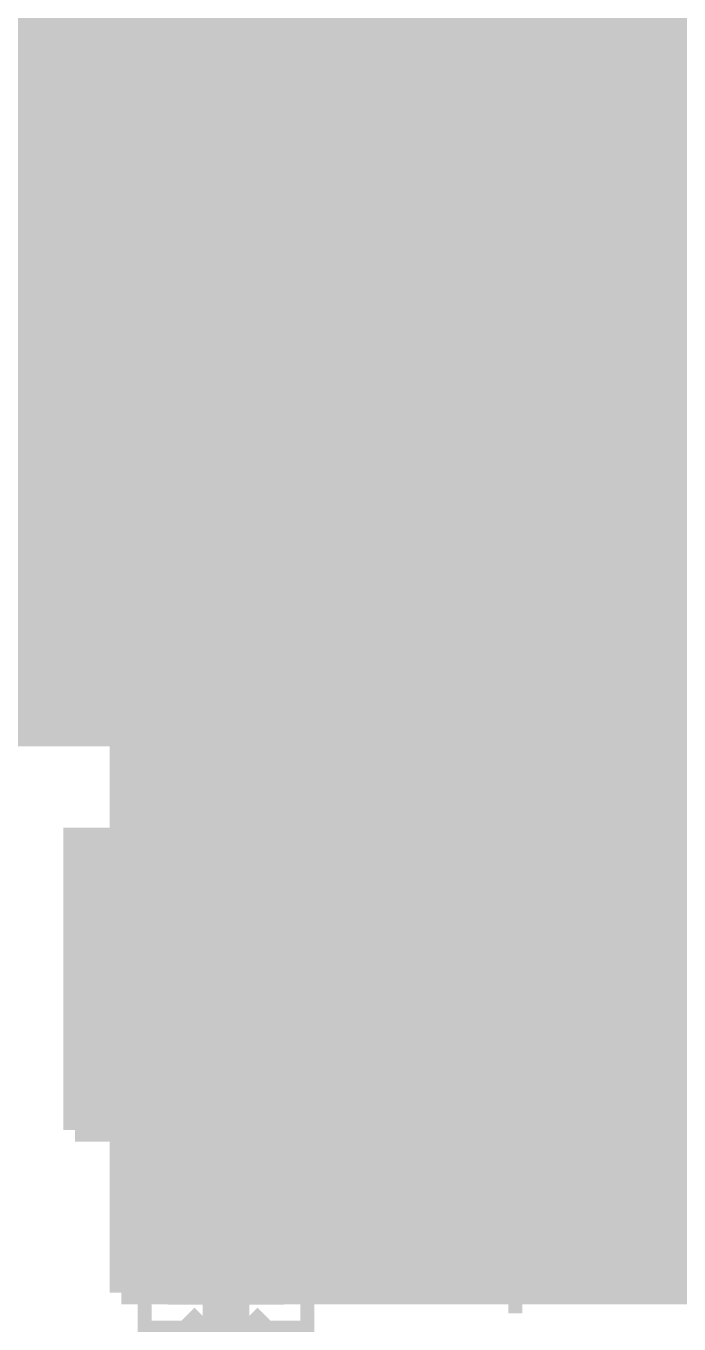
# Model space of a CAD drawing. Extents: x -5 to 208, y -5 to 206.
# Drawn here: x 26.39 to 33.52, y 2.71 to 16.89 of the extents above; entities that cross this region are included whole.
import ezdxf

# ---------------------------------------------------------------- set-up
doc = ezdxf.new("R2010")
doc.units = 0
doc.header["$MEASUREMENT"] = 0
doc.layers.get('0').update_dxf_attribs({"linetype": 'CONTINUOUS'})
for name, color, linetype in [('22-301-0_BOT', 7, 'CONTINUOUS'), ('22-301-0_DRD', 7, 'CONTINUOUS'), ('22-301-0_IN1', 1, 'CONTINUOUS'), ('22-301-0_IN2', 4, 'CONTINUOUS'), ('22-301-0_SMB', 3, 'CONTINUOUS'), ('22-301-0_SMT', 5, 'CONTINUOUS'), ('22-301-0_SPT', 10, 'CONTINUOUS'), ('22-301-0_SST', 14, 'CONTINUOUS'), ('22-301-0_TOP', 9, 'CONTINUOUS'), ('THRUHOLE_TAP', 13, 'CONTINUOUS')]:
    doc.layers.add(name, color=color, linetype=linetype)

# ---------------------------------------------------------------- blocks, each defined once
blk = doc.blocks.new('ROUND_45')
at = {"const_width": 1.09982}
blk.add_lwpolyline([(-0.54991, 0, 1), (0.54991, 0, 1)], format="xyb", close=True, dxfattribs=at)
blk = doc.blocks.new('ROUND_11')
at = {"const_width": 0.65024}
blk.add_lwpolyline([(-0.32512, 0, 1), (0.32512, 0, 1)], format="xyb", close=True, dxfattribs=at)
blk = doc.blocks.new('RECTANGLE_4')
blk.add_solid([(0.63627, 0.51308), (0.63627, -0.51308), (-0.63627, 0.51308), (-0.63627, -0.51308)])
blk = doc.blocks.new('ROUND_78')
at = {"const_width": 0.40005}
blk.add_lwpolyline([(-0.200024, 0, 1), (0.200024, 0, 1)], format="xyb", close=True, dxfattribs=at)
blk = doc.blocks.new('ROUND_79')
at = {"const_width": 0.54991}
blk.add_lwpolyline([(-0.274954, 0, 1), (0.274954, 0, 1)], format="xyb", close=True, dxfattribs=at)

msp = doc.modelspace()

# ---------------------------------------------------------------- linework, layer by layer
at = {"layer": '22-301-0_BOT', "const_width": 0.254}
for points in [[(27.432, 16.637), (27.432, 3.048)], [(41.275, 16.637), (27.432, 16.637)], [(27.5336, 16.637), (27.5336, 3.048)], [(27.7622, 16.637), (27.7622, 3.048)], [(27.9908, 16.637), (27.9908, 3.048)], [(28.2194, 16.637), (28.2194, 3.048)], [(28.448, 16.637), (28.448, 3.048)], [(28.6766, 16.637), (28.6766, 3.048)], [(28.9052, 16.637), (28.9052, 3.048)], [(29.1338, 16.637), (29.1338, 3.048)], [(29.3624, 16.637), (29.3624, 3.048)], [(29.591, 16.637), (29.591, 3.048)], [(29.8196, 16.637), (29.8196, 3.048)], [(30.0482, 16.637), (30.0482, 3.048)], [(30.2768, 16.637), (30.2768, 3.048)], [(30.5054, 16.637), (30.5054, 3.048)], [(30.734, 16.637), (30.734, 3.048)], [(30.9626, 16.637), (30.9626, 3.048)], [(31.1912, 16.637), (31.1912, 3.048)], [(31.4198, 16.637), (31.4198, 3.048)], [(31.6484, 16.637), (31.6484, 3.048)], [(31.877, 16.637), (31.877, 3.048)], [(32.1056, 16.637), (32.1056, 3.048)], [(32.3342, 16.637), (32.3342, 3.048)], [(32.5628, 16.637), (32.5628, 3.048)], [(32.7914, 16.637), (32.7914, 3.048)], [(33.02, 16.637), (33.02, 3.048)], [(33.2486, 16.637), (33.2486, 3.048)], [(33.4772, 16.637), (33.4772, 3.048)], [(46.2026, 16.4084), (27.432, 16.4084)], [(46.4312, 16.1798), (27.432, 16.1798)], [(46.6598, 15.9512), (27.432, 15.9512)], [(48.768, 15.875), (48.768, 3.048), (30.48, 3.048)], [(48.768, 15.7226), (27.432, 15.7226)], [(48.768, 15.494), (27.432, 15.494)], [(48.768, 15.2654), (27.432, 15.2654)], [(48.768, 15.0368), (27.432, 15.0368)], [(48.768, 14.8082), (27.432, 14.8082)], [(48.768, 14.5796), (27.432, 14.5796)], [(48.768, 14.351), (27.432, 14.351)], [(48.768, 14.1224), (27.432, 14.1224)], [(48.768, 13.8938), (27.432, 13.8938)], [(48.768, 13.6652), (27.432, 13.6652)], [(48.768, 13.4366), (27.432, 13.4366)], [(48.768, 13.208), (27.432, 13.208)], [(48.768, 12.9794), (27.432, 12.9794)], [(48.768, 12.7508), (27.432, 12.7508)], [(48.768, 12.5222), (27.432, 12.5222)], [(48.768, 12.2936), (27.432, 12.2936)], [(48.768, 12.065), (27.432, 12.065)], [(48.768, 11.8364), (27.432, 11.8364)], [(48.768, 11.6078), (27.432, 11.6078)], [(48.768, 11.3792), (27.432, 11.3792)], [(48.768, 11.1506), (27.432, 11.1506)], [(48.768, 10.922), (27.432, 10.922)], [(48.768, 10.6934), (27.432, 10.6934)], [(48.768, 10.4648), (27.432, 10.4648)], [(48.768, 10.2362), (27.432, 10.2362)], [(48.768, 10.0076), (27.432, 10.0076)], [(48.768, 9.779), (27.432, 9.779)], [(48.768, 9.5504), (27.432, 9.5504)], [(48.768, 9.3218), (27.432, 9.3218)], [(48.768, 9.0932), (27.432, 9.0932)], [(48.768, 8.8646), (27.432, 8.8646)], [(48.768, 8.636), (27.432, 8.636)], [(48.768, 8.4074), (27.432, 8.4074)], [(48.768, 8.1788), (27.432, 8.1788)], [(48.768, 7.9502), (27.432, 7.9502)], [(48.768, 7.7216), (27.432, 7.7216)], [(48.768, 7.493), (27.432, 7.493)], [(48.768, 7.2644), (27.432, 7.2644)], [(48.768, 7.0358), (27.432, 7.0358)], [(48.768, 6.8072), (27.432, 6.8072)], [(48.768, 6.5786), (27.432, 6.5786)], [(48.768, 6.35), (27.432, 6.35)], [(48.768, 6.1214), (27.432, 6.1214)], [(48.768, 5.8928), (27.432, 5.8928)], [(48.768, 5.6642), (27.432, 5.6642)], [(48.768, 5.4356), (27.432, 5.4356)], [(48.768, 5.207), (27.432, 5.207)], [(48.768, 4.9784), (27.432, 4.9784)], [(48.768, 4.7498), (27.432, 4.7498)], [(48.768, 4.5212), (27.432, 4.5212)], [(48.768, 4.2926), (27.432, 4.2926)], [(48.768, 4.064), (27.432, 4.064)], [(48.768, 3.8354), (27.432, 3.8354)], [(48.768, 3.6068), (27.432, 3.6068)], [(48.768, 3.3782), (27.432, 3.3782)], [(48.768, 3.1496), (27.432, 3.1496)], [(30.48, 3.048), (27.432, 3.048)]]:
    msp.add_lwpolyline(points, dxfattribs=at)
at = {"layer": '22-301-0_DRD', "const_width": 0.254}
for points in [[(30.48, 6.985), (30.48, 5.715)], [(31.115, 6.35), (29.845, 6.35)], [(31.75, 5.715), (31.75, 4.445)], [(33.02, 5.715), (31.75, 5.715)], [(33.02, 5.715), (31.75, 4.445)], [(33.02, 4.445), (31.75, 5.715)], [(33.02, 4.445), (33.02, 5.715)], [(31.75, 4.445), (33.02, 4.445)], [(28.321, 2.794), (27.94, 2.413)], [(28.829, 2.794), (28.321, 2.794)], [(29.21, 2.413), (28.829, 2.794)]]:
    msp.add_lwpolyline(points, dxfattribs=at)
at = {"layer": '22-301-0_IN1', "const_width": 0.254}
for points in [[(45.593, 20.193), (41.275, 20.193), (41.275, 16.637), (27.432, 16.637), (27.432, 3.048)], [(27.6606, 16.637), (27.6606, 3.048)], [(27.8892, 16.637), (27.8892, 3.048)], [(28.1178, 16.637), (28.1178, 3.048)], [(28.3464, 16.637), (28.3464, 3.048)], [(28.575, 16.637), (28.575, 3.048)], [(28.8036, 16.637), (28.8036, 3.048)], [(29.0322, 16.637), (29.0322, 3.048)], [(29.2608, 16.637), (29.2608, 3.048)], [(29.4894, 16.637), (29.4894, 3.048)], [(29.718, 16.637), (29.718, 3.048)], [(29.9466, 16.637), (29.9466, 3.048)], [(30.1752, 16.637), (30.1752, 3.048)], [(30.4038, 16.637), (30.4038, 3.048)], [(30.6324, 16.637), (30.6324, 3.048)], [(30.861, 16.637), (30.861, 3.048)], [(31.0896, 16.637), (31.0896, 5.68452)], [(31.3182, 16.637), (31.3182, 6.0325)], [(31.5468, 16.637), (31.5468, 6.23824)], [(31.7754, 16.637), (31.7754, 6.37286)], [(32.004, 16.637), (32.004, 6.45668)], [(32.2326, 16.637), (32.2326, 6.5024)], [(32.4612, 16.637), (32.4612, 6.50748)], [(32.6898, 16.637), (32.6898, 6.477)], [(32.9184, 16.637), (32.9184, 6.40588)], [(33.147, 16.637), (33.147, 6.28904)], [(33.3756, 16.637), (33.3756, 6.11124)], [(33.6042, 16.637), (33.6042, 5.82676)], [(45.593, 16.5354), (27.432, 16.5354)], [(45.6692, 16.3068), (27.432, 16.3068)], [(45.8978, 16.0782), (27.432, 16.0782)], [(48.768, 15.8496), (27.432, 15.8496)], [(48.768, 15.621), (27.432, 15.621)], [(48.768, 15.3924), (27.432, 15.3924)], [(48.768, 15.1638), (27.432, 15.1638)], [(48.768, 14.9352), (27.432, 14.9352)], [(48.768, 14.7066), (27.432, 14.7066)], [(48.768, 14.478), (27.432, 14.478)], [(48.768, 14.2494), (27.432, 14.2494)], [(48.768, 14.0208), (27.432, 14.0208)], [(48.768, 13.7922), (27.432, 13.7922)], [(48.768, 13.5636), (27.432, 13.5636)], [(48.768, 13.335), (27.432, 13.335)], [(48.768, 13.1064), (27.432, 13.1064)], [(48.768, 12.8778), (27.432, 12.8778)], [(48.768, 12.6492), (27.432, 12.6492)], [(48.768, 12.4206), (27.432, 12.4206)], [(48.768, 12.192), (27.432, 12.192)], [(48.768, 11.9634), (27.432, 11.9634)], [(48.768, 11.7348), (27.432, 11.7348)], [(48.768, 11.5062), (27.432, 11.5062)], [(48.768, 11.2776), (27.432, 11.2776)], [(48.768, 11.049), (27.432, 11.049)], [(48.768, 10.8204), (27.432, 10.8204)], [(48.768, 10.5918), (27.432, 10.5918)], [(48.768, 10.3632), (27.432, 10.3632)], [(48.768, 10.1346), (27.432, 10.1346)], [(48.768, 9.906), (27.432, 9.906)], [(48.768, 9.6774), (27.432, 9.6774)], [(48.768, 9.4488), (27.432, 9.4488)], [(48.768, 9.2202), (27.432, 9.2202)], [(48.768, 8.9916), (27.432, 8.9916)], [(48.768, 8.763), (27.432, 8.763)], [(48.768, 8.5344), (27.432, 8.5344)], [(48.768, 8.3058), (27.432, 8.3058)], [(48.768, 8.0772), (27.432, 8.0772)], [(48.768, 7.8486), (27.432, 7.8486)], [(48.768, 7.62), (27.432, 7.62)], [(48.768, 7.3914), (27.432, 7.3914)], [(48.768, 7.1628), (27.432, 7.1628)], [(48.768, 6.9342), (27.432, 6.9342)], [(48.768, 6.7056), (27.432, 6.7056)], [(32.0802, 6.477), (27.432, 6.477)], [(48.768, 6.477), (32.6898, 6.477)], [(31.5595, 6.2484), (27.432, 6.2484)], [(48.768, 6.2484), (33.20796, 6.2484)], [(31.3055, 6.0198), (27.432, 6.0198)], [(31.37408, 6.09092), (32.385, 5.08)], [(33.39592, 6.09092), (32.385, 5.08)], [(48.768, 6.0198), (33.46196, 6.0198)], [(31.14294, 5.7912), (27.432, 5.7912)], [(48.768, 5.7912), (33.62452, 5.7912)], [(31.0388, 5.5626), (27.432, 5.5626)], [(30.97784, 5.334), (27.432, 5.334)], [(30.95498, 5.1054), (27.432, 5.1054)], [(31.37408, 4.06908), (32.385, 5.08)], [(33.39592, 4.06908), (32.385, 5.08)], [(30.97022, 4.8768), (27.432, 4.8768)], [(31.02102, 4.6482), (27.432, 4.6482)], [(31.115, 4.4196), (27.432, 4.4196)], [(31.0896, 4.47294), (31.0896, 3.048)], [(33.6042, 4.33324), (33.6042, 3.048)], [(31.26486, 4.191), (27.432, 4.191)], [(48.768, 4.191), (33.50514, 4.191)], [(31.3182, 4.1275), (31.3182, 3.048)], [(33.3756, 4.04876), (33.3756, 3.048)], [(31.49346, 3.9624), (27.432, 3.9624)], [(31.5468, 3.92176), (31.5468, 3.048)], [(33.147, 3.86842), (33.147, 3.048)], [(48.768, 3.9624), (33.27654, 3.9624)], [(31.9024, 3.7338), (27.432, 3.7338)], [(31.7754, 3.78714), (31.7754, 3.048)], [(48.768, 3.7338), (32.8676, 3.7338)], [(32.9184, 3.75158), (32.9184, 3.048)], [(32.004, 3.70078), (32.004, 3.048)], [(32.2326, 3.6576), (32.2326, 3.048)], [(32.4612, 3.65252), (32.4612, 3.048)], [(32.6898, 3.683), (32.6898, 3.048)], [(48.768, 3.5052), (27.432, 3.5052)], [(48.768, 3.2766), (27.432, 3.2766)], [(48.768, 3.048), (27.432, 3.048)]]:
    msp.add_lwpolyline(points, dxfattribs=at)
for points in [[(32.385, 6.51002, 0.4142136), (30.95498, 5.08)], [(33.81502, 5.08, 0.4142136), (32.385, 6.51002)], [(30.95498, 5.08, 0.4142136), (32.385, 3.64998)], [(32.385, 3.64998, 0.4142136), (33.81502, 5.08)]]:
    msp.add_lwpolyline(points, format="xyb", dxfattribs=at)
at = {"layer": '22-301-0_IN2', "const_width": 0.254}
for points in [[(27.432, 16.637), (27.432, 3.048)], [(41.275, 16.637), (27.432, 16.637)], [(27.6606, 16.637), (27.6606, 3.048)], [(27.8892, 16.637), (27.8892, 3.048)], [(28.1178, 16.637), (28.1178, 3.048)], [(28.3464, 16.637), (28.3464, 3.048)], [(28.575, 16.637), (28.575, 3.048)], [(28.8036, 16.637), (28.8036, 3.048)], [(29.0322, 16.637), (29.0322, 3.048)], [(29.2608, 16.637), (29.2608, 3.048)], [(29.4894, 16.637), (29.4894, 3.048)], [(29.718, 16.637), (29.718, 3.048)], [(29.9466, 16.637), (29.9466, 3.048)], [(30.1752, 16.637), (30.1752, 3.048)], [(30.4038, 16.637), (30.4038, 3.048)], [(30.6324, 16.637), (30.6324, 3.048)], [(30.861, 16.637), (30.861, 3.048)], [(31.0896, 16.637), (31.0896, 5.68452)], [(31.3182, 16.637), (31.3182, 6.0325)], [(31.5468, 16.637), (31.5468, 6.23824)], [(31.7754, 16.637), (31.7754, 6.37286)], [(32.004, 16.637), (32.004, 6.45668)], [(32.2326, 16.637), (32.2326, 6.5024)], [(32.4612, 16.637), (32.4612, 6.50748)], [(32.6898, 16.637), (32.6898, 6.477)], [(32.9184, 16.637), (32.9184, 6.40588)], [(33.147, 16.637), (33.147, 6.28904)], [(33.3756, 16.637), (33.3756, 6.11124)], [(33.6042, 16.637), (33.6042, 5.82676)], [(45.593, 16.5354), (27.432, 16.5354)], [(45.6692, 16.3068), (27.432, 16.3068)], [(45.8978, 16.0782), (27.432, 16.0782)], [(46.39818, 15.8496), (27.432, 15.8496)], [(50.292, 15.621), (27.432, 15.621)], [(50.292, 15.3924), (27.432, 15.3924)], [(50.292, 15.1638), (27.432, 15.1638)], [(50.292, 14.9352), (27.432, 14.9352)], [(50.292, 14.7066), (27.432, 14.7066)], [(50.292, 14.478), (27.432, 14.478)], [(50.292, 14.2494), (27.432, 14.2494)], [(50.292, 14.0208), (27.432, 14.0208)], [(50.292, 13.7922), (27.432, 13.7922)], [(50.292, 13.5636), (27.432, 13.5636)], [(50.292, 13.335), (27.432, 13.335)], [(50.292, 13.1064), (27.432, 13.1064)], [(50.292, 12.8778), (27.432, 12.8778)], [(50.292, 12.6492), (27.432, 12.6492)], [(50.292, 12.4206), (27.432, 12.4206)], [(50.292, 12.192), (27.432, 12.192)], [(50.292, 11.9634), (27.432, 11.9634)], [(50.292, 11.7348), (27.432, 11.7348)], [(50.292, 11.5062), (27.432, 11.5062)], [(50.292, 11.2776), (27.432, 11.2776)], [(50.292, 11.049), (27.432, 11.049)], [(50.292, 10.8204), (27.432, 10.8204)], [(50.292, 10.5918), (27.432, 10.5918)], [(50.292, 10.3632), (27.432, 10.3632)], [(50.292, 10.1346), (27.432, 10.1346)], [(50.292, 9.906), (27.432, 9.906)], [(50.292, 9.6774), (27.432, 9.6774)], [(50.292, 9.4488), (27.432, 9.4488)], [(50.292, 9.2202), (27.432, 9.2202)], [(50.292, 8.9916), (27.432, 8.9916)], [(50.292, 8.763), (27.432, 8.763)], [(50.292, 8.5344), (27.432, 8.5344)], [(50.292, 8.3058), (27.432, 8.3058)], [(50.292, 8.0772), (27.432, 8.0772)], [(50.292, 7.8486), (27.432, 7.8486)], [(50.292, 7.62), (27.432, 7.62)], [(50.292, 7.3914), (27.432, 7.3914)], [(50.292, 7.1628), (27.432, 7.1628)], [(50.292, 6.9342), (27.432, 6.9342)], [(50.292, 6.7056), (27.432, 6.7056)], [(32.0802, 6.477), (27.432, 6.477)], [(50.292, 6.477), (32.6898, 6.477)], [(31.5595, 6.2484), (27.432, 6.2484)], [(50.292, 6.2484), (33.20796, 6.2484)], [(31.3055, 6.0198), (27.432, 6.0198)], [(31.37408, 6.09092), (32.385, 5.08)], [(33.39592, 6.09092), (32.385, 5.08)], [(50.292, 6.0198), (33.46196, 6.0198)], [(31.14294, 5.7912), (27.432, 5.7912)], [(50.292, 5.7912), (33.62452, 5.7912)], [(31.0388, 5.5626), (27.432, 5.5626)], [(30.97784, 5.334), (27.432, 5.334)], [(30.95498, 5.1054), (27.432, 5.1054)], [(31.37408, 4.06908), (32.385, 5.08)], [(33.39592, 4.06908), (32.385, 5.08)], [(30.97022, 4.8768), (27.432, 4.8768)], [(31.02102, 4.6482), (27.432, 4.6482)], [(31.115, 4.4196), (27.432, 4.4196)], [(31.0896, 4.47294), (31.0896, 3.048)], [(33.6042, 4.33324), (33.6042, 3.048)], [(31.26486, 4.191), (27.432, 4.191)], [(50.292, 4.191), (33.50514, 4.191)], [(31.3182, 4.1275), (31.3182, 3.048)], [(33.3756, 4.04876), (33.3756, 3.048)], [(31.49346, 3.9624), (27.432, 3.9624)], [(31.5468, 3.92176), (31.5468, 3.048)], [(33.147, 3.86842), (33.147, 3.048)], [(50.292, 3.9624), (33.27654, 3.9624)], [(31.9024, 3.7338), (27.432, 3.7338)], [(31.7754, 3.78714), (31.7754, 3.048)], [(50.292, 3.7338), (32.8676, 3.7338)], [(32.9184, 3.75158), (32.9184, 3.048)], [(32.004, 3.70078), (32.004, 3.048)], [(32.2326, 3.6576), (32.2326, 3.048)], [(32.4612, 3.65252), (32.4612, 3.048)], [(32.6898, 3.683), (32.6898, 3.048)], [(50.292, 3.5052), (27.432, 3.5052)], [(50.292, 3.2766), (27.432, 3.2766)], [(50.292, 3.048), (27.432, 3.048)]]:
    msp.add_lwpolyline(points, dxfattribs=at)
for points in [[(32.385, 6.51002, 0.4142136), (30.95498, 5.08)], [(33.81502, 5.08, 0.4142136), (32.385, 6.51002)], [(30.95498, 5.08, 0.4142136), (32.385, 3.64998)], [(32.385, 3.64998, 0.4142136), (33.81502, 5.08)]]:
    msp.add_lwpolyline(points, format="xyb", dxfattribs=at)
at = {"layer": '22-301-0_SMB', "const_width": 2.54}
for points in [[(29.083, 5.08), (29.083, 14.732)], [(32.385, 5.08), (32.385, 14.732)]]:
    msp.add_lwpolyline(points, dxfattribs=at)
at = {"layer": '22-301-0_SMT', "const_width": 0.254}
for points in [[(26.3652, 35.22472), (26.3652, 9.22528)], [(26.5938, 35.22472), (26.5938, 9.22528)], [(26.8224, 35.22472), (26.8224, 9.22528)], [(27.051, 35.22472), (27.051, 9.22528)], [(27.2796, 35.22472), (27.2796, 9.22528)], [(27.5082, 35.22472), (27.5082, 9.22528)], [(27.7368, 35.22472), (27.7368, 9.22528)], [(27.9654, 35.22472), (27.9654, 9.22528)], [(28.194, 35.22472), (28.194, 9.22528)], [(28.4226, 35.22472), (28.4226, 9.22528)], [(28.6512, 35.22472), (28.6512, 9.22528)], [(28.8798, 35.22472), (28.8798, 9.22528)], [(29.1084, 35.22472), (29.1084, 9.22528)], [(29.337, 35.22472), (29.337, 9.22528)], [(29.5656, 35.22472), (29.5656, 9.22528)], [(29.7942, 35.22472), (29.7942, 9.22528)], [(30.0228, 35.22472), (30.0228, 9.22528)], [(30.2514, 35.22472), (30.2514, 9.22528)], [(30.48, 35.22472), (30.48, 9.22528)], [(30.7086, 35.22472), (30.7086, 9.22528)], [(30.9372, 35.22472), (30.9372, 9.22528)], [(31.1658, 35.22472), (31.1658, 9.22528)], [(31.3944, 35.22472), (31.3944, 9.22528)], [(31.623, 35.22472), (31.623, 9.22528)], [(31.8516, 35.22472), (31.8516, 9.22528)], [(32.0802, 35.22472), (32.0802, 9.22528)], [(32.3088, 35.22472), (32.3088, 9.22528)], [(32.5374, 35.22472), (32.5374, 9.22528)], [(32.766, 35.22472), (32.766, 9.22528)], [(32.9946, 35.22472), (32.9946, 9.22528)], [(33.2232, 35.22472), (33.2232, 9.22528)], [(33.4518, 35.22472), (33.4518, 9.22528)], [(40.64, 16.87068), (26.035, 16.87068)], [(40.64, 16.64208), (26.035, 16.64208)], [(40.64, 16.41348), (26.035, 16.41348)], [(40.64, 16.18488), (26.035, 16.18488)], [(40.64, 15.95628), (26.035, 15.95628)], [(40.64, 15.72768), (26.035, 15.72768)], [(40.64, 15.49908), (26.035, 15.49908)], [(40.64, 15.27048), (26.035, 15.27048)], [(40.64, 15.04188), (26.035, 15.04188)], [(40.64, 14.81328), (26.035, 14.81328)], [(40.64, 14.58468), (26.035, 14.58468)], [(40.64, 14.35608), (26.035, 14.35608)], [(40.64, 14.12748), (26.035, 14.12748)], [(40.64, 13.89888), (26.035, 13.89888)], [(40.64, 13.67028), (26.035, 13.67028)], [(40.64, 13.44168), (26.035, 13.44168)], [(40.64, 13.21308), (26.035, 13.21308)], [(40.64, 12.98448), (26.035, 12.98448)], [(40.64, 12.75588), (26.035, 12.75588)], [(40.64, 12.52728), (26.035, 12.52728)], [(40.64, 12.29868), (26.035, 12.29868)], [(40.64, 12.07008), (26.035, 12.07008)], [(40.64, 11.84148), (26.035, 11.84148)], [(40.64, 11.61288), (26.035, 11.61288)], [(40.64, 11.38428), (26.035, 11.38428)], [(40.64, 11.15568), (26.035, 11.15568)], [(40.64, 10.92708), (26.035, 10.92708)], [(40.64, 10.69848), (26.035, 10.69848)], [(40.64, 10.46988), (26.035, 10.46988)], [(40.64, 10.24128), (26.035, 10.24128)], [(40.64, 10.01268), (26.035, 10.01268)], [(40.64, 9.78408), (26.035, 9.78408)], [(40.64, 9.55548), (26.035, 9.55548)], [(40.64, 9.32688), (26.035, 9.32688)], [(40.64, 9.22528), (26.26106, 9.22528)]]:
    msp.add_lwpolyline(points, dxfattribs=at)
at = {"layer": '22-301-0_SST'}
for points, const_width in [([(26.67, 17.78), (26.67, 15.24), (31.115, 15.24), (27.305, 11.43), (27.305, 9.525), (29.845, 9.525), (33.02, 12.7), (33.02, 9.525), (35.56, 9.525), (35.56, 16.51), (37.465, 16.51), (37.465, 9.525)], 0.2032), ([(28.12034, 7.239), (27.95016, 7.29996), (27.95016, 7.65556), (28.12034, 7.71398), (28.79852, 7.71398), (28.96616, 7.65556), (28.96616, 7.29996), (28.79852, 7.239)], 0.1524), ([(27.95016, 6.52018), (27.95016, 6.7564)], 0.1524), ([(27.95016, 6.63956), (28.96616, 6.63956), (28.79852, 6.7564)], 0.1524), ([(29.464, 2.667), (29.464, 6.223), (27.686, 6.223), (27.686, 2.667), (29.464, 2.667)], 0.1524), ([(31.73476, 2.82194), (31.73476, 3.29692)], 0.1524), ([(30.71876, 3.0607), (31.73476, 3.0607)], 0.1524)]:
    msp.add_lwpolyline(points, dxfattribs=dict(at, const_width=const_width))
at = {"layer": '22-301-0_SST', "const_width": 0.254}
for points in [[(32.385, 6.48208, 0.4142136), (30.98292, 5.08)], [(33.78708, 5.08, 0.4142136), (32.385, 6.48208)], [(30.98292, 5.08, 0.4142136), (32.385, 3.67792)], [(32.385, 3.67792, 0.4142136), (33.78708, 5.08)]]:
    msp.add_lwpolyline(points, format="xyb", dxfattribs=at)
at = {"layer": '22-301-0_TOP', "const_width": 0.254}
for points in [[(26.289, 35.22472), (26.289, 9.144)], [(26.5176, 35.22472), (26.5176, 9.144)], [(26.7462, 35.22472), (26.7462, 9.144)], [(26.9748, 35.22472), (26.9748, 9.144)], [(27.2034, 35.22472), (27.2034, 9.144)], [(27.432, 35.22472), (27.432, 9.144)], [(27.6606, 35.22472), (27.6606, 9.144)], [(27.8892, 35.22472), (27.8892, 9.144)], [(28.1178, 35.22472), (28.1178, 9.144)], [(28.3464, 35.22472), (28.3464, 9.144)], [(28.575, 35.22472), (28.575, 9.144)], [(28.8036, 35.22472), (28.8036, 9.144)], [(29.0322, 35.22472), (29.0322, 9.144)], [(29.2608, 35.22472), (29.2608, 9.144)], [(29.4894, 35.22472), (29.4894, 9.144)], [(29.718, 35.22472), (29.718, 9.144)], [(29.9466, 35.22472), (29.9466, 9.144)], [(30.1752, 35.22472), (30.1752, 9.144)], [(30.4038, 35.22472), (30.4038, 9.144)], [(30.6324, 35.22472), (30.6324, 9.144)], [(30.861, 35.22472), (30.861, 9.144)], [(31.0896, 35.22472), (31.0896, 9.144)], [(31.3182, 35.22472), (31.3182, 9.144)], [(31.5468, 35.22472), (31.5468, 9.144)], [(31.7754, 35.22472), (31.7754, 9.144)], [(32.004, 35.22472), (32.004, 9.144)], [(32.2326, 35.22472), (32.2326, 9.144)], [(32.4612, 35.22472), (32.4612, 9.144)], [(32.6898, 35.22472), (32.6898, 9.144)], [(32.9184, 35.22472), (32.9184, 9.144)], [(33.147, 35.22472), (33.147, 9.144)], [(33.3756, 35.22472), (33.3756, 9.144)], [(33.6042, 35.22472), (33.6042, 9.144)], [(45.339, 20.701), (41.656, 20.701), (41.275, 20.193), (41.275, 8.001), (26.924, 8.001), (26.924, 4.826)], [(40.64, 16.7894), (20.9296, 16.7894)], [(40.64, 16.5608), (21.1582, 16.5608)], [(40.64, 16.3322), (21.3868, 16.3322)], [(40.64, 16.1036), (21.6154, 16.1036)], [(40.64, 15.875), (21.844, 15.875)], [(40.64, 15.6464), (22.0726, 15.6464)], [(40.64, 15.4178), (22.3012, 15.4178)], [(40.64, 15.1892), (22.5298, 15.1892)], [(40.64, 14.9606), (22.7584, 14.9606)], [(40.64, 14.732), (22.987, 14.732)], [(40.64, 14.5034), (23.2156, 14.5034)], [(40.64, 14.2748), (23.4442, 14.2748)], [(40.64, 14.0462), (23.6728, 14.0462)], [(40.64, 13.8176), (23.9014, 13.8176)], [(40.64, 13.589), (24.13, 13.589)], [(40.64, 13.3604), (24.3586, 13.3604)], [(40.64, 13.1318), (24.5872, 13.1318)], [(40.64, 12.9032), (24.8158, 12.9032)], [(40.64, 12.6746), (25.0444, 12.6746)], [(40.64, 12.446), (25.273, 12.446)], [(40.64, 12.2174), (25.5016, 12.2174)], [(40.64, 11.9888), (25.7302, 11.9888)], [(40.64, 11.7602), (25.9588, 11.7602)], [(40.64, 11.5316), (26.035, 11.5316)], [(40.64, 11.303), (26.035, 11.303)], [(40.64, 11.0744), (26.035, 11.0744)], [(40.64, 10.8458), (26.035, 10.8458)], [(40.64, 10.6172), (26.035, 10.6172)], [(40.64, 10.3886), (26.035, 10.3886)], [(40.64, 10.16), (26.035, 10.16)], [(40.64, 9.9314), (26.035, 9.9314)], [(40.64, 9.7028), (26.035, 9.7028)], [(40.64, 9.4742), (26.035, 9.4742)], [(40.64, 9.2456), (26.035, 9.2456)], [(40.64, 9.144), (26.035, 9.144)], [(27.1526, 8.001), (27.1526, 4.826)], [(27.3812, 8.001), (27.3812, 4.826)], [(27.6098, 8.001), (27.6098, 4.826)], [(27.8384, 8.001), (27.8384, 6.30428)], [(28.067, 8.001), (28.067, 6.30428)], [(28.2956, 8.001), (28.2956, 6.30428)], [(28.5242, 8.001), (28.5242, 6.30428)], [(28.7528, 8.001), (28.7528, 6.30428)], [(28.9814, 8.001), (28.9814, 6.30428)], [(29.21, 8.001), (29.21, 6.30428)], [(29.4386, 8.001), (29.4386, 6.30428)], [(29.6672, 8.001), (29.6672, 4.826)], [(29.8958, 8.001), (29.8958, 4.826)], [(30.1244, 8.001), (30.1244, 4.826)], [(30.353, 8.001), (30.353, 4.826)], [(30.5816, 8.001), (30.5816, 3.048)], [(30.8102, 8.001), (30.8102, 3.048)], [(31.0388, 8.001), (31.0388, 5.5626)], [(31.2674, 8.001), (31.2674, 5.97154)], [(31.496, 8.001), (31.496, 6.20014)], [(31.7246, 8.001), (31.7246, 6.34746)], [(31.9532, 8.001), (31.9532, 6.44398)], [(32.1818, 8.001), (32.1818, 6.49478)], [(32.4104, 8.001), (32.4104, 6.51002)], [(32.639, 8.001), (32.639, 6.48716)], [(32.8676, 8.001), (32.8676, 6.4262)], [(33.0962, 8.001), (33.0962, 6.31952)], [(33.3248, 8.001), (33.3248, 6.15696)], [(33.5534, 8.001), (33.5534, 5.90296)], [(48.768, 7.8486), (26.924, 7.8486)], [(48.768, 7.62), (26.924, 7.62)], [(48.768, 7.3914), (26.924, 7.3914)], [(48.768, 7.1628), (26.924, 7.1628)], [(48.768, 6.9342), (26.924, 6.9342)], [(48.768, 6.7056), (26.924, 6.7056)], [(32.0802, 6.477), (26.924, 6.477)], [(48.768, 6.477), (32.6898, 6.477)], [(27.60726, 6.30428), (27.60726, 4.826)], [(29.54274, 6.30428), (27.60726, 6.30428)], [(28.575, 6.30428), (28.575, 5.461)], [(29.54274, 6.30428), (29.54274, 4.826)], [(27.60726, 6.2484), (26.924, 6.2484)], [(31.5595, 6.2484), (29.54274, 6.2484)], [(48.768, 6.2484), (33.20796, 6.2484)], [(27.60726, 6.0198), (26.924, 6.0198)], [(31.3055, 6.0198), (29.54274, 6.0198)], [(31.37408, 6.09092), (32.385, 5.08)], [(33.39592, 6.09092), (32.385, 5.08)], [(48.768, 6.0198), (33.46196, 6.0198)], [(27.60726, 5.7912), (26.924, 5.7912)], [(31.14294, 5.7912), (29.54274, 5.7912)], [(48.768, 5.7912), (33.62452, 5.7912)], [(27.60726, 5.5626), (26.924, 5.5626)], [(31.0388, 5.5626), (29.54274, 5.5626)], [(27.60726, 5.461), (28.575, 5.461)], [(28.575, 5.461), (32.004, 5.461), (32.385, 5.08)], [(29.54274, 5.461), (28.575, 5.461)], [(27.60726, 5.334), (26.924, 5.334)], [(30.97784, 5.334), (29.54274, 5.334)], [(27.60726, 5.1054), (26.924, 5.1054)], [(30.95498, 5.1054), (29.54274, 5.1054)], [(31.37408, 4.06908), (32.385, 5.08)], [(33.39592, 4.06908), (32.385, 5.08)], [(27.60726, 4.8768), (26.924, 4.8768)], [(30.97022, 4.8768), (29.54274, 4.8768)], [(27.60726, 4.826), (26.924, 4.826)], [(30.48, 4.826), (29.54274, 4.826)], [(30.48, 4.826), (30.48, 3.048)], [(31.02102, 4.6482), (30.48, 4.6482)], [(31.0388, 4.5974), (31.0388, 3.048)], [(31.115, 4.4196), (30.48, 4.4196)], [(31.26486, 4.191), (30.48, 4.191)], [(31.2674, 4.18846), (31.2674, 3.048)], [(48.768, 4.191), (33.50514, 4.191)], [(33.5534, 4.2545), (33.5534, 3.048)], [(33.3248, 4.0005), (33.3248, 3.048)], [(31.49346, 3.9624), (30.48, 3.9624)], [(31.496, 3.95986), (31.496, 3.048)], [(48.768, 3.9624), (33.27654, 3.9624)], [(31.9024, 3.7338), (30.48, 3.7338)], [(31.7246, 3.81), (31.7246, 3.048)], [(31.9532, 3.71602), (31.9532, 3.048)], [(32.8676, 3.7338), (32.8676, 3.048)], [(48.768, 3.7338), (32.8676, 3.7338)], [(33.0962, 3.83794), (33.0962, 3.048)], [(32.1818, 3.66522), (32.1818, 3.048)], [(32.4104, 3.64998), (32.4104, 3.048)], [(32.639, 3.67284), (32.639, 3.048)], [(28.575, 2.159), (28.575, 3.429)], [(48.768, 3.5052), (30.48, 3.5052)], [(48.768, 3.2766), (30.48, 3.2766)], [(48.768, 3.048), (30.48, 3.048)]]:
    msp.add_lwpolyline(points, dxfattribs=at)
for points in [[(32.385, 6.51002, 0.4142136), (30.95498, 5.08)], [(33.81502, 5.08, 0.4142136), (32.385, 6.51002)], [(30.95498, 5.08, 0.4142136), (32.385, 3.64998)], [(32.385, 3.64998, 0.4142136), (33.81502, 5.08)]]:
    msp.add_lwpolyline(points, format="xyb", dxfattribs=at)

# ---------------------------------------------------------------- block references
at = {"layer": '22-301-0_BOT'}
for name, p in [('ROUND_11', (30.48, 6.35)), ('ROUND_45', (32.385, 5.08))]:
    msp.add_blockref(name, p, dxfattribs=at)
at = {"layer": '22-301-0_IN1'}
for name, p in [('ROUND_11', (30.48, 6.35)), ('ROUND_45', (32.385, 5.08))]:
    msp.add_blockref(name, p, dxfattribs=at)
at = {"layer": '22-301-0_IN2'}
for name, p in [('ROUND_11', (30.48, 6.35)), ('ROUND_45', (32.385, 5.08))]:
    msp.add_blockref(name, p, dxfattribs=at)
at = {"layer": '22-301-0_SMB'}
msp.add_blockref('ROUND_45', (32.385, 5.08), dxfattribs=at)
at = {"layer": '22-301-0_SMT'}
for name, p in [('ROUND_45', (32.385, 5.08)), ('RECTANGLE_4', (28.575, 5.461)), ('RECTANGLE_4', (28.575, 3.429))]:
    msp.add_blockref(name, p, dxfattribs=at)
at = {"layer": '22-301-0_SPT'}
for p in [(28.575, 5.461), (28.575, 3.429)]:
    msp.add_blockref('RECTANGLE_4', p, dxfattribs=at)
at = {"layer": '22-301-0_TOP'}
for name, p in [('ROUND_11', (30.48, 6.35)), ('ROUND_45', (32.385, 5.08)), ('RECTANGLE_4', (28.575, 5.461)), ('RECTANGLE_4', (28.575, 3.429))]:
    msp.add_blockref(name, p, dxfattribs=at)
at = {"layer": 'THRUHOLE_TAP'}
for name, p in [('ROUND_78', (30.48, 6.35)), ('ROUND_79', (32.385, 5.08))]:
    msp.add_blockref(name, p, dxfattribs=at)

doc.saveas('drawing.dxf')
